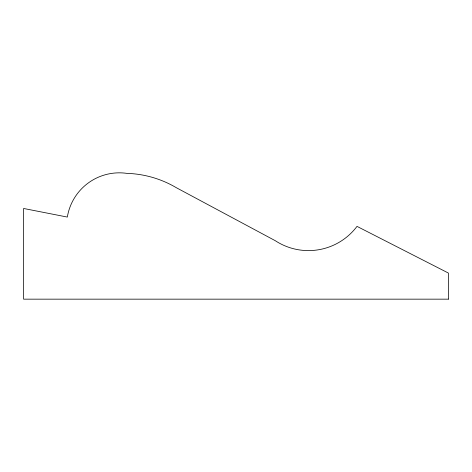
<?xml version="1.0" encoding="UTF-8"?>
<svg xmlns="http://www.w3.org/2000/svg" width="472" height="472" viewBox="0 0 472 472"><rect width="100%" height="100%" fill="white"/><g stroke="black" fill="none" stroke-linecap="round" stroke-linejoin="round"><path stroke-width="0.71" d="M448.4 299.159L23.6 299.159L23.6 208.471L67.337 217.067A52.716 52.716 0 0 1 126.85 173.366A103.504 103.504 0 0 1 176.322 187.697L275.27 240.702A60.687 60.687 0 0 0 357.009 226.377L448.4 273.058L448.4 299.159"/></g></svg>
